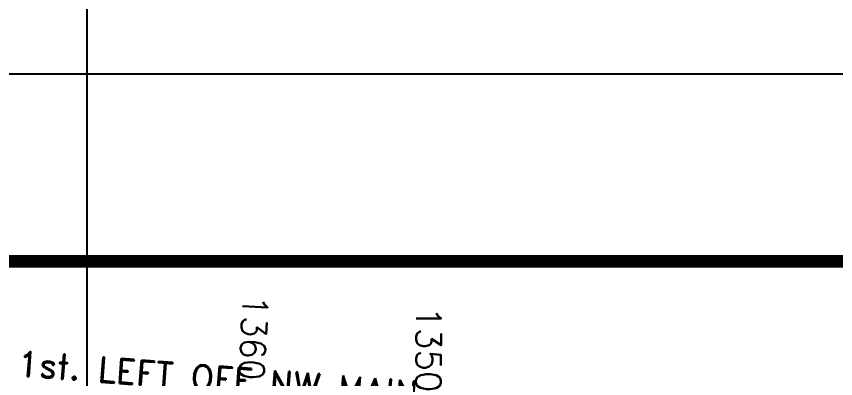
# Model space of a CAD drawing. Header units: inches. Extents: x 10131215 to 10153225, y 3476725 to 3491422.
# Drawn here: x 10139886 to 10141199, y 3487512 to 3488093 of the extents above; entities that cross this region are included whole.
import ezdxf
from ezdxf.enums import TextEntityAlignment as Align

# ---------------------------------------------------------------- set-up
doc = ezdxf.new("R2010")
doc.units = ezdxf.units.IN
doc.header["$LTSCALE"] = 100
doc.header["$MEASUREMENT"] = 0
doc.linetypes.add('DASHDOT', pattern=[1, 0.5, -0.25, 0, -0.25])
for name, color, linetype in [('BOUNDARY-MINE LIMITS', 30, 'DASHDOT'), ('ELEVATIONS-UPEER MASON-CONTOURS', 175, 'CONTINUOUS'), ('GRID COORDINATES-VA SOUTH NAD27', 252, 'CONTINUOUS'), ('PANEL AND MAINS LABELS', 4, 'CONTINUOUS')]:
    doc.layers.add(name, color=color, linetype=linetype)
doc.styles.add('LEG', font='ROMAND')
doc.styles.add('LEV', font='SIMPLEX.shx', dxfattribs={"width": 0.7, "height": 40})

msp = doc.modelspace()

# ---------------------------------------------------------------- linework, layer by layer
at = {"layer": 'BOUNDARY-MINE LIMITS', "const_width": 20}
msp.add_lwpolyline([(10140753, 3479084.4), (10139113.1, 3481748), (10135309.1, 3481748), (10135309.1, 3484078.5), (10136387.9, 3484078.5), (10136387.9, 3486601.2), (10138341.9, 3486601.2), (10138341.9, 3487699.8), (10142188.8, 3487699.8), (10142412.7, 3484892.3), (10142623.9, 3484306.7), (10142796.8, 3484074.3), (10143151.6, 3484065.3), (10143500.4, 3483618.4), (10143792.6, 3483818), (10144004.3, 3483755.4), (10144488.2, 3483062.4), (10144843, 3482463.4), (10144896.6, 3482347.2), (10144953.3, 3482314.4), (10145033.8, 3482290.6), (10145541.6, 3481817.9), (10145505.8, 3481770.2), (10145917.3, 3481350.1)], dxfattribs=at)
at = {"layer": 'ELEVATIONS-UPEER MASON-CONTOURS', "const_width": 5}
for points in [[(10135978.9, 3483263.2, 0), (10135880.2, 3483248.3, 0.000547)], [(10136147.8, 3483288.5, 0.000001), (10135988.5, 3483264.7, 0.000023)], [(10139638.8, 3483431.7, 0.000001), (10139693.5, 3483463.7, 0.000011)]]:
    msp.add_lwpolyline(points, format="xyb", dxfattribs=at)
at = {"layer": 'GRID COORDINATES-VA SOUTH NAD27'}
for p, q in [((10140000, 3476730), (10140000, 3490730)), ((10153220, 3488000), (10131220, 3488000))]:
    msp.add_line(p, q, dxfattribs=at)

# ---------------------------------------------------------------- texts
at = {"layer": 'ELEVATIONS-UPEER MASON-CONTOURS', "style": 'LEV'}
for s, rotation, p in [('1360', 267.0228, (10140249.9, 3487646.9)), ('1350', 269.7601, (10140527.2, 3487627.1))]:
    msp.add_text(s, height=40, rotation=rotation, dxfattribs=at).set_placement(p)
at = {"layer": 'PANEL AND MAINS LABELS', "style": 'LEG'}
msp.add_text('1st. LEFT OFF NW MAIN', height=40.001, rotation=355.6011, dxfattribs=at).set_placement((10140209.4, 3487512), align=Align.MIDDLE)

doc.saveas('drawing.dxf')
